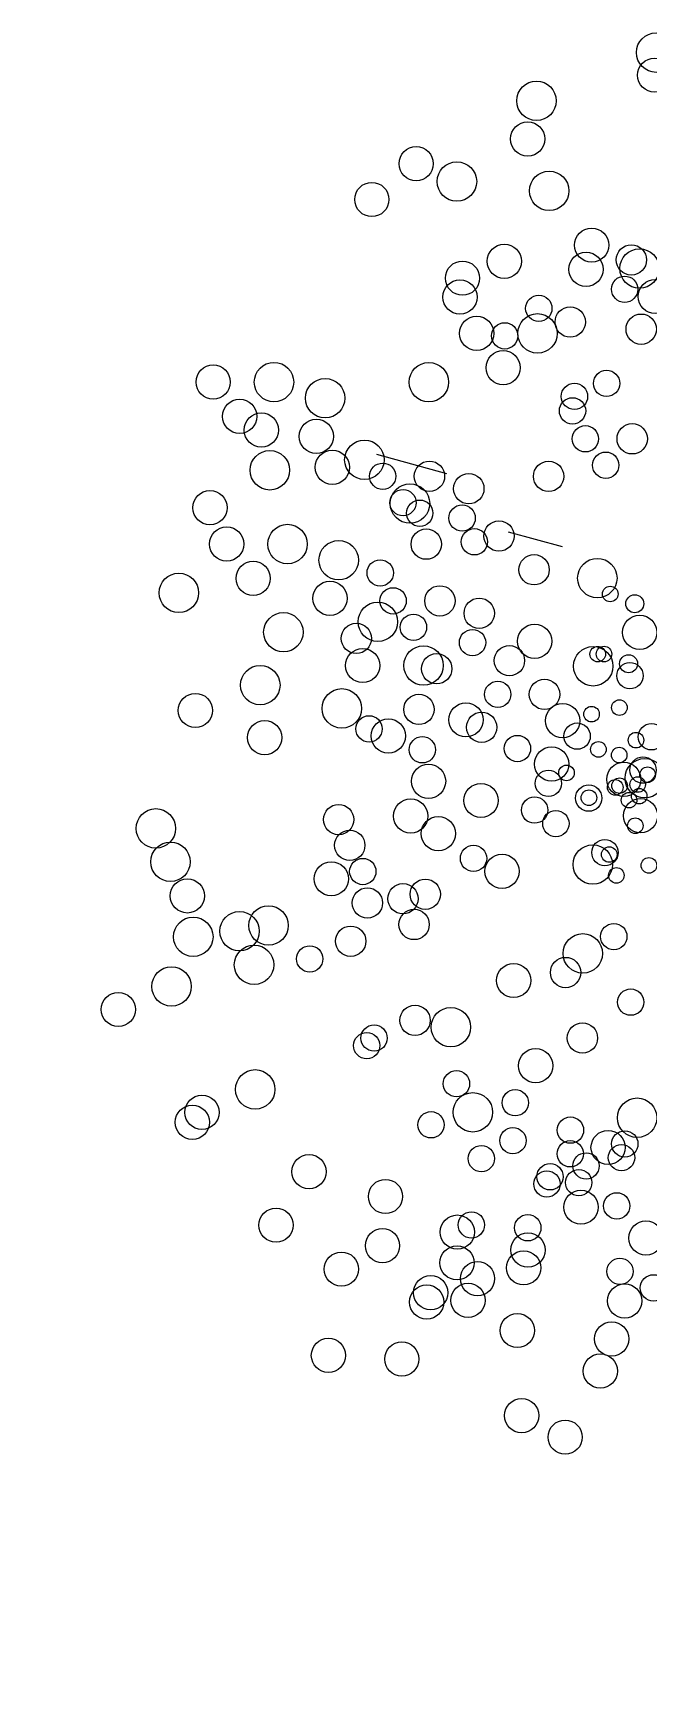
# Model space of a CAD drawing. Header units: millimetres. Extents: x 441156 to 441876, y 4514765 to 4515211.
# Drawn here: x 441449.671 to 441450.225, y 4514836.192 to 4514837.673 of the extents above; entities that cross this region are included whole.
import ezdxf

# ---------------------------------------------------------------- set-up
doc = ezdxf.new("R2010")
doc.units = ezdxf.units.MM
doc.layers.add('01_piscinas', color=254, linetype='Continuous')

msp = doc.modelspace()

# ---------------------------------------------------------------- linework, layer by layer
at = {"layer": '01_piscinas'}
for p, q in [((441450.043874, 4514837.27606482, 0.00000053), (441449.98086931, 4514837.29358244, 0.00000053)), ((441450.14797052, 4514837.21031426, 0.00000053), (441450.09950538, 4514837.22378935, 0.00000053))]:
    msp.add_line(p, q, dxfattribs=at)
at = {"layer": '01_piscinas', "elevation": 0.00000131}
msp.add_lwpolyline([(441449.67130375, 4514835.83174273, -0.0058147586), (441454.8972347, 4514837.00261362, -0.0069540546), (441458.43893999, 4514837.58702849)], format="xyb", dxfattribs=at)
at = {"layer": '01_piscinas'}
for centre, radius in [((441450.23240356, 4514837.65559238, 0.00000053), 0.01775907), ((441450.23115555, 4514837.63531759, 0.00000053), 0.01541533), ((441450.12466287, 4514837.61221013, 0.00000053), 0.01775907), ((441450.11680766, 4514837.57786498, 0.00000053), 0.01541533), ((441450.01634831, 4514837.55549143, 0.00000053), 0.01541533), ((441450.05307378, 4514837.53946425, 0.00000053), 0.01775907), ((441450.13614024, 4514837.53110267, 0.00000053), 0.01775907), ((441449.97644834, 4514837.52328536, 0.00000053), 0.01541533), ((441450.17432536, 4514837.48220482, 0.00000053), 0.01541533), ((441450.09566763, 4514837.46765934, 0.00000053), 0.01541533), ((441450.21011581, 4514837.46888757, 0.00000053), 0.01366082), ((441450.05805177, 4514837.45242288, 0.00000053), 0.01541533), ((441450.16927341, 4514837.46039855, 0.00000053), 0.01541533), ((441450.21751307, 4514837.4611206, 0.00000053), 0.01775907), ((441450.20407334, 4514837.44246823, 0.00000053), 0.01185795), ((441450.05576766, 4514837.43545327, 0.00000053), 0.01541533), ((441450.12679691, 4514837.4252578, 0.00000053), 0.01185795), ((441450.23162937, 4514837.43594241, 0.00000053), 0.01541533), ((441450.15504727, 4514837.4129292, 0.00000053), 0.01366082), ((441450.07085921, 4514837.40275227, 0.00000053), 0.01541533), ((441450.09610463, 4514837.4004839, 0.00000053), 0.01185795), ((441450.1256237, 4514837.40272174, 0.00000053), 0.01775907), ((441450.21894455, 4514837.40649722, 0.00000053), 0.01366082), ((441450.09465543, 4514837.37180481, 0.00000053), 0.01541533), ((441449.83359218, 4514837.35890434, 0.00000053), 0.01541533), ((441449.88835667, 4514837.35887381, 0.00000053), 0.01775907), ((441450.02783324, 4514837.3587691, 0.00000053), 0.01775907), ((441450.18781178, 4514837.35769466, 0.00000053), 0.01185795), ((441449.934397, 4514837.3443211, 0.00000053), 0.01775907), ((441450.1588765, 4514837.3459743, 0.00000053), 0.01185795), ((441449.8573884, 4514837.32795688, 0.00000053), 0.01541533), ((441450.15711949, 4514837.33292076, 0.00000053), 0.01185795), ((441449.87697217, 4514837.31562705, 0.00000053), 0.01541533), ((441449.92654179, 4514837.30997595, 0.00000053), 0.01541533), ((441450.16872838, 4514837.30776615, 0.00000053), 0.01185795), ((441450.21085491, 4514837.30774265, 0.00000053), 0.01366082), ((441449.9697295, 4514837.28889173, 0.00000053), 0.01775907), ((441449.88460953, 4514837.27940329, 0.00000053), 0.01775907), ((441449.9409387, 4514837.28213457, 0.00000053), 0.01541533), ((441450.18703316, 4514837.28396041, 0.00000053), 0.01185795), ((441449.98621527, 4514837.27403697, 0.00000053), 0.01185795), ((441450.02834181, 4514837.27401348, 0.00000053), 0.01366082), ((441450.06375744, 4514837.26281909, 0.00000053), 0.01366082), ((441450.13563148, 4514837.27393293, 0.00000053), 0.01366082), ((441449.83070103, 4514837.24570415, 0.00000053), 0.01541533), ((441450.00452006, 4514837.25023123, 0.00000053), 0.01185795), ((441450.01079474, 4514837.24940304, 0.00000053), 0.01775907), ((441450.0195845, 4514837.24074674, 0.00000053), 0.01185795), ((441450.05771497, 4514837.23639974, 0.00000053), 0.01185795), ((441449.90055708, 4514837.21297262, 0.00000053), 0.01775907), ((441450.09093629, 4514837.22018111, 0.00000053), 0.01366082), ((441449.84579259, 4514837.21300316, 0.00000053), 0.01541533), ((441449.94659741, 4514837.19841991, 0.00000053), 0.01775907), ((441450.02545939, 4514837.21288231, 0.00000053), 0.01366082), ((441450.06878952, 4514837.2149833, 0.00000053), 0.01185795), ((441450.12252494, 4514837.18980519, 0.00000053), 0.01366082), ((441450.17947795, 4514837.18233685, 0.00000053), 0.01775907), ((441449.80276661, 4514837.16901998, 0.00000053), 0.01775907), ((441449.8695888, 4514837.1820557, 0.00000053), 0.01541533), ((441449.98399132, 4514837.1869599, 0.00000053), 0.01185795), ((441449.93874219, 4514837.16407476, 0.00000053), 0.01541533), ((441449.9956002, 4514837.16180529, 0.00000053), 0.01185795), ((441450.03772673, 4514837.1617818, 0.00000053), 0.01366082), ((441450.19108589, 4514837.16796529, 0.00000053), 0.00701654), ((441449.9819299, 4514837.14299054, 0.00000053), 0.01775907), ((441450.07314237, 4514837.15058741, 0.00000053), 0.01366082), ((441450.21318833, 4514837.15920184, 0.00000053), 0.00808333), ((441449.89680994, 4514837.13350211, 0.00000053), 0.01775907), ((441449.9625033, 4514837.12797207, 0.00000053), 0.01366082), ((441450.01390499, 4514837.13799955, 0.00000053), 0.01185795), ((441450.12304341, 4514837.12535834, 0.00000053), 0.01541533), ((441450.21766307, 4514837.133439, 0.00000053), 0.01541533), ((441450.0670999, 4514837.12416806, 0.00000053), 0.01185795), ((441449.96823066, 4514837.10353239, 0.00000053), 0.01541533), ((441450.02299515, 4514837.10350185, 0.00000053), 0.01775907), ((441450.03484432, 4514837.10065063, 0.00000053), 0.01366082), ((441450.10032122, 4514837.10794943, 0.00000053), 0.01366082), ((441450.17573082, 4514837.10286634, 0.00000053), 0.01775907), ((441450.17985544, 4514837.11381557, 0.00000053), 0.00701654), ((441450.18548733, 4514837.11390013, 0.00000053), 0.00701654), ((441450.20758977, 4514837.10513667, 0.00000053), 0.00808333), ((441449.87602656, 4514837.08591535, 0.00000053), 0.01775907), ((441450.20887007, 4514837.0943862, 0.00000053), 0.01185795), ((441449.94943939, 4514837.06496306, 0.00000053), 0.01775907), ((441450.08978334, 4514837.077597, 0.00000053), 0.01185795), ((441450.13190987, 4514837.07757351, 0.00000053), 0.01366082), ((441449.81763035, 4514837.0630888, 0.00000053), 0.01541533), ((441450.01885711, 4514837.06404543, 0.00000053), 0.01366082), ((441450.06118027, 4514837.05460399, 0.00000053), 0.01541533), ((441450.14817, 4514837.05383184, 0.00000053), 0.01541533), ((441450.17425688, 4514837.0597504, 0.00000053), 0.00701654), ((441450.19931726, 4514837.06566242, 0.00000053), 0.00701654), ((441449.87998631, 4514837.03863266, 0.00000053), 0.01541533), ((441449.97393695, 4514837.04648655, 0.00000053), 0.01185795), ((441449.99133916, 4514837.04010915, 0.00000053), 0.01541533), ((441450.07532851, 4514837.04792829, 0.00000053), 0.01366082), ((441450.16128304, 4514837.03995978, 0.00000053), 0.01185795), ((441450.02190307, 4514837.02767413, 0.00000053), 0.01185795), ((441450.10755911, 4514837.02880989, 0.00000053), 0.01185795), ((441450.21430301, 4514837.03632495, 0.00000053), 0.00701654), ((441450.22819822, 4514837.03936581, 0.00000053), 0.01185795), ((441450.13827721, 4514837.01482132, 0.00000053), 0.01541533), ((441450.18046637, 4514837.02803938, 0.00000053), 0.00701654), ((441450.19915085, 4514837.0229155, 0.00000053), 0.00701654), ((441450.02750618, 4514836.99931455, 0.00000053), 0.01541533), ((441450.13537989, 4514836.99742943, 0.00000053), 0.01185795), ((441450.15170598, 4514837.00680529, 0.00000053), 0.00701654), ((441450.20329515, 4514837.0009785, 0.00000053), 0.01541533), ((441450.2221629, 4514837.00200234, 0.00000053), 0.01775907), ((441450.22058837, 4514837.00935772, 0.00000053), 0.01185795), ((441450.22475833, 4514837.00521139, 0.00000053), 0.00701654), ((441450.0747316, 4514836.98202215, 0.00000053), 0.01541533), ((441450.17170714, 4514836.98412759, 0.00000053), 0.01185795), ((441450.19563406, 4514836.9937937, 0.00000053), 0.00701654), ((441450.1995173, 4514836.99531606, 0.00000053), 0.00701654), ((441450.21578451, 4514836.99635814, 0.00000053), 0.00701654), ((441450.21715818, 4514836.98587056, 0.00000053), 0.00701654), ((441449.94657245, 4514836.96479069, 0.00000053), 0.01366082), ((441450.01144671, 4514836.96799706, 0.00000053), 0.01541533), ((441450.12302646, 4514836.97333905, 0.00000053), 0.01185795), ((441450.17190318, 4514836.9844904, 0.00000053), 0.00701654), ((441450.2080973, 4514836.98231839, 0.00000053), 0.00701654), ((441450.2183867, 4514836.9682775, 0.00000053), 0.01541533), ((441449.7820565, 4514836.95688418, 0.00000053), 0.01775907), ((441450.03628122, 4514836.95215091, 0.00000053), 0.01541533), ((441450.14212992, 4514836.96114971, 0.00000053), 0.01185795), ((441450.21365829, 4514836.95924516, 0.00000053), 0.00701654), ((441449.95660013, 4514836.94160865, 0.00000053), 0.01366082), ((441449.79509249, 4514836.92674753, 0.00000053), 0.01775907), ((441450.06800365, 4514836.92985211, 0.00000053), 0.01185795), ((441450.09369153, 4514836.91818867, 0.00000053), 0.01541533), ((441450.17536073, 4514836.92429433, 0.00000053), 0.01775907), ((441450.1862917, 4514836.93502491, 0.00000053), 0.01185795), ((441450.1902146, 4514836.93333746, 0.00000053), 0.00701654), ((441449.93991706, 4514836.91146403, 0.00000053), 0.01541533), ((441449.96832879, 4514836.91800554, 0.00000053), 0.01185795), ((441450.19660345, 4514836.91450126, 0.00000053), 0.00701654), ((441450.22592655, 4514836.92350713, 0.00000053), 0.00701654), ((441449.81033975, 4514836.89606349, 0.00000053), 0.01541533), ((441450.00449054, 4514836.89349191, 0.00000053), 0.01366082), ((441450.02457824, 4514836.89753854, 0.00000053), 0.01366082), ((441449.97245809, 4514836.88970768, 0.00000053), 0.01366082), ((441449.81570784, 4514836.85927627, 0.00000053), 0.01775907), ((441449.85735003, 4514836.86419577, 0.00000053), 0.01775907), ((441449.88346403, 4514836.86945639, 0.00000053), 0.01775907), ((441450.01451823, 4514836.87030987, 0.00000053), 0.01366082), ((441449.9574113, 4514836.85525573, 0.00000053), 0.01366082), ((441450.16639612, 4514836.84428463, 0.00000053), 0.01775907), ((441450.19428463, 4514836.85936648, 0.00000053), 0.01185795), ((441449.87038602, 4514836.83405911, 0.00000053), 0.01775907), ((441449.92052622, 4514836.8393155, 0.00000053), 0.01185795), ((441449.79614701, 4514836.81448873, 0.00000053), 0.01775907), ((441450.10408234, 4514836.81983271, 0.00000053), 0.01541533), ((441450.15085922, 4514836.82705291, 0.00000053), 0.01366082), ((441449.74819641, 4514836.79376643, 0.00000053), 0.01541533), ((441450.20950965, 4514836.80037421, 0.00000053), 0.01185795), ((441450.0153294, 4514836.78395695, 0.00000053), 0.01366082), ((441450.0476293, 4514836.77782507, 0.00000053), 0.01775907), ((441449.97181521, 4514836.76118551, 0.00000053), 0.01185795), ((441449.97844432, 4514836.76801672, 0.00000053), 0.01185795), ((441450.16608424, 4514836.76806064, 0.00000053), 0.01366082), ((441450.12387486, 4514836.74314276, 0.00000053), 0.01541533), ((441449.87144054, 4514836.72180032, 0.00000053), 0.01775907), ((441450.0526158, 4514836.72689907, 0.00000053), 0.01185795), ((441449.82348994, 4514836.70107802, 0.00000053), 0.01541533), ((441450.06742183, 4514836.70113512, 0.00000053), 0.01775907), ((441450.10558252, 4514836.70974861, 0.00000053), 0.01185795), ((441450.21527843, 4514836.69627507, 0.00000053), 0.01775907), ((441449.8148721, 4514836.69219745, 0.00000053), 0.01541533), ((441450.02973331, 4514836.68988673, 0.00000053), 0.01185795), ((441450.15525776, 4514836.68506179, 0.00000053), 0.01185795), ((441450.10349996, 4514836.67561718, 0.00000053), 0.01185795), ((441450.1891812, 4514836.66949076, 0.00000053), 0.01541533), ((441450.20419312, 4514836.67266333, 0.00000053), 0.01185795), ((441450.07504871, 4514836.65941213, 0.00000053), 0.01185795), ((441450.15511368, 4514836.66375826, 0.00000053), 0.01185795), ((441450.20122893, 4514836.6602834, 0.00000053), 0.01185795), ((441449.91991286, 4514836.64762507, 0.00000053), 0.01541533), ((441450.13691948, 4514836.64307348, 0.00000053), 0.01185795), ((441450.16928799, 4514836.65286705, 0.00000053), 0.01185795), ((441449.9887696, 4514836.62532948, 0.00000053), 0.01541533), ((441450.13409821, 4514836.63661374, 0.00000053), 0.01185795), ((441450.16270502, 4514836.63779432, 0.00000053), 0.01185795), ((441450.16476717, 4514836.61568192, 0.00000053), 0.01541533), ((441450.19692323, 4514836.61686702, 0.00000053), 0.01185795), ((441449.89016562, 4514836.59950904, 0.00000053), 0.01541533), ((441450.05334741, 4514836.59323661, 0.00000053), 0.01541533), ((441450.06605471, 4514836.5996682, 0.00000053), 0.01185795), ((441450.11685709, 4514836.59713754, 0.00000053), 0.01185795), ((441449.98606227, 4514836.58095862, 0.00000053), 0.01541533), ((441450.11696337, 4514836.57711861, 0.00000053), 0.01541533), ((441450.22328917, 4514836.58790049, 0.00000053), 0.01541533), ((441450.0531601, 4514836.56554203, 0.00000053), 0.01541533), ((441449.94907565, 4514836.55989205, 0.00000053), 0.01541533), ((441450.07158671, 4514836.55138345, 0.00000053), 0.01541533), ((441450.11310993, 4514836.5610247, 0.00000053), 0.01541533), ((441450.19986774, 4514836.55789158, 0.00000053), 0.01185795), ((441450.02950765, 4514836.53865181, 0.00000053), 0.01541533), ((441450.23001194, 4514836.54301687, 0.00000053), 0.01185795), ((441450.02583999, 4514836.53025414, 0.00000053), 0.01541533), ((441450.06302885, 4514836.53178891, 0.00000053), 0.01541533), ((441450.20411637, 4514836.5312774, 0.00000053), 0.01541533), ((441450.10751251, 4514836.5045834, 0.00000053), 0.01541533), ((441450.19231634, 4514836.49698855, 0.00000053), 0.01541533), ((441449.93738345, 4514836.48222494, 0.00000053), 0.01541533), ((441450.00342654, 4514836.47893509, 0.00000053), 0.01541533), ((441450.18209095, 4514836.46812279, 0.00000053), 0.01541533), ((441450.11134039, 4514836.42791533, 0.00000053), 0.01541533), ((441450.15052785, 4514836.40857821, 0.00000053), 0.01541533)]:
    msp.add_circle(centre, radius, dxfattribs=at)

doc.saveas('drawing.dxf')
